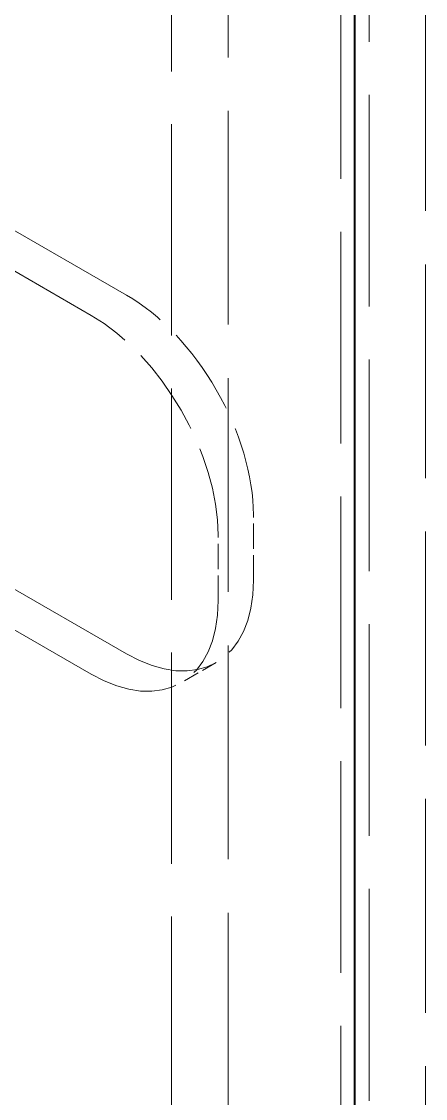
# Model space of a CAD drawing. Header units: millimetres. Extents: x 0 to 2378, y 0 to 1682.
# Drawn here: x 2216.86 to 2224.97, y 1411.09 to 1432.69 of the extents above; entities that cross this region are included whole.
import ezdxf

# ---------------------------------------------------------------- set-up
doc = ezdxf.new("R2010")
doc.units = ezdxf.units.MM
doc.header["$LTSCALE"] = 2
doc.linetypes.add('DASHED', pattern=[0.2067, 0.1654, -0.0413])
doc.layers.add('가려진 것(ISO)', color=2, linetype='DASHED', lineweight=18)
doc.layers.add('가시적인 것(ISO)', color=3, linetype='Continuous', lineweight=40)

msp = doc.modelspace()

# ---------------------------------------------------------------- linework, layer by layer
at = {"layer": '가려진 것(ISO)', "ltscale": 12.965651}
for p, q in [((2224.9653, 1465.3366), (2224.9653, 1355.7853)), ((2221.0055, 1463.0563), (2221.0055, 1353.505))]:
    msp.add_line(p, q, dxfattribs=at)
at = {"layer": '가려진 것(ISO)', "ltscale": 12.83912}
for p, q in [((2223.8339, 1463.0626), (2223.8339, 1350.2411)), ((2223.2682, 1349.9153), (2223.2682, 1462.7368))]:
    msp.add_line(p, q, dxfattribs=at)
at = {"layer": '가려진 것(ISO)', "ltscale": 12.810837}
msp.add_line((2219.8741, 1462.4022), (2219.8741, 1354.159), dxfattribs=at)
at = {"layer": '가려진 것(ISO)', "ltscale": 12.4821}
for p, q in [((2211.6715, 1431.403), (2218.969, 1427.2006)), ((2218.2619, 1426.7934), (2210.9644, 1430.9958)), ((2211.6715, 1424.2085), (2218.969, 1420.0062)), ((2218.2619, 1419.599), (2210.9644, 1423.8013))]:
    msp.add_line(p, q, dxfattribs=at)
at = {"layer": '가려진 것(ISO)', "ltscale": 1.523657}
for p, q in [((2221.5146, 1421.4835), (2221.5146, 1422.7915)), ((2220.8075, 1421.0763), (2220.8075, 1422.3843))]:
    msp.add_line(p, q, dxfattribs=at)
at = {"layer": '가려진 것(ISO)', "ltscale": 0.952248}
msp.add_line((2220.7655, 1419.8297), (2220.0584, 1419.4225), dxfattribs=at)
at = {"layer": '가려진 것(ISO)', "ltscale": 5.385303}
for centre, major_axis, start_param, end_param in [((2218.969, 1424.2574), (-1.7965, 3.1197), 3.9289245, 5.4997209), ((2218.2619, 1423.8502), (1.7965, -3.1197), 0.7873319, 2.3581282), ((2218.969, 1422.9494), (1.7965, -3.1197), 5.4997209, 7.0705172), ((2218.2619, 1422.5422), (1.7965, -3.1197), 5.4997209, 7.0705172)]:
    msp.add_ellipse(centre, major_axis=major_axis, ratio=0.5780931, start_param=start_param, end_param=end_param, dxfattribs=at)
at = {"layer": '가시적인 것(ISO)'}
msp.add_line((2223.5511, 1340.2803), (2223.5511, 1466.1825), dxfattribs=at)

doc.saveas('drawing.dxf')
